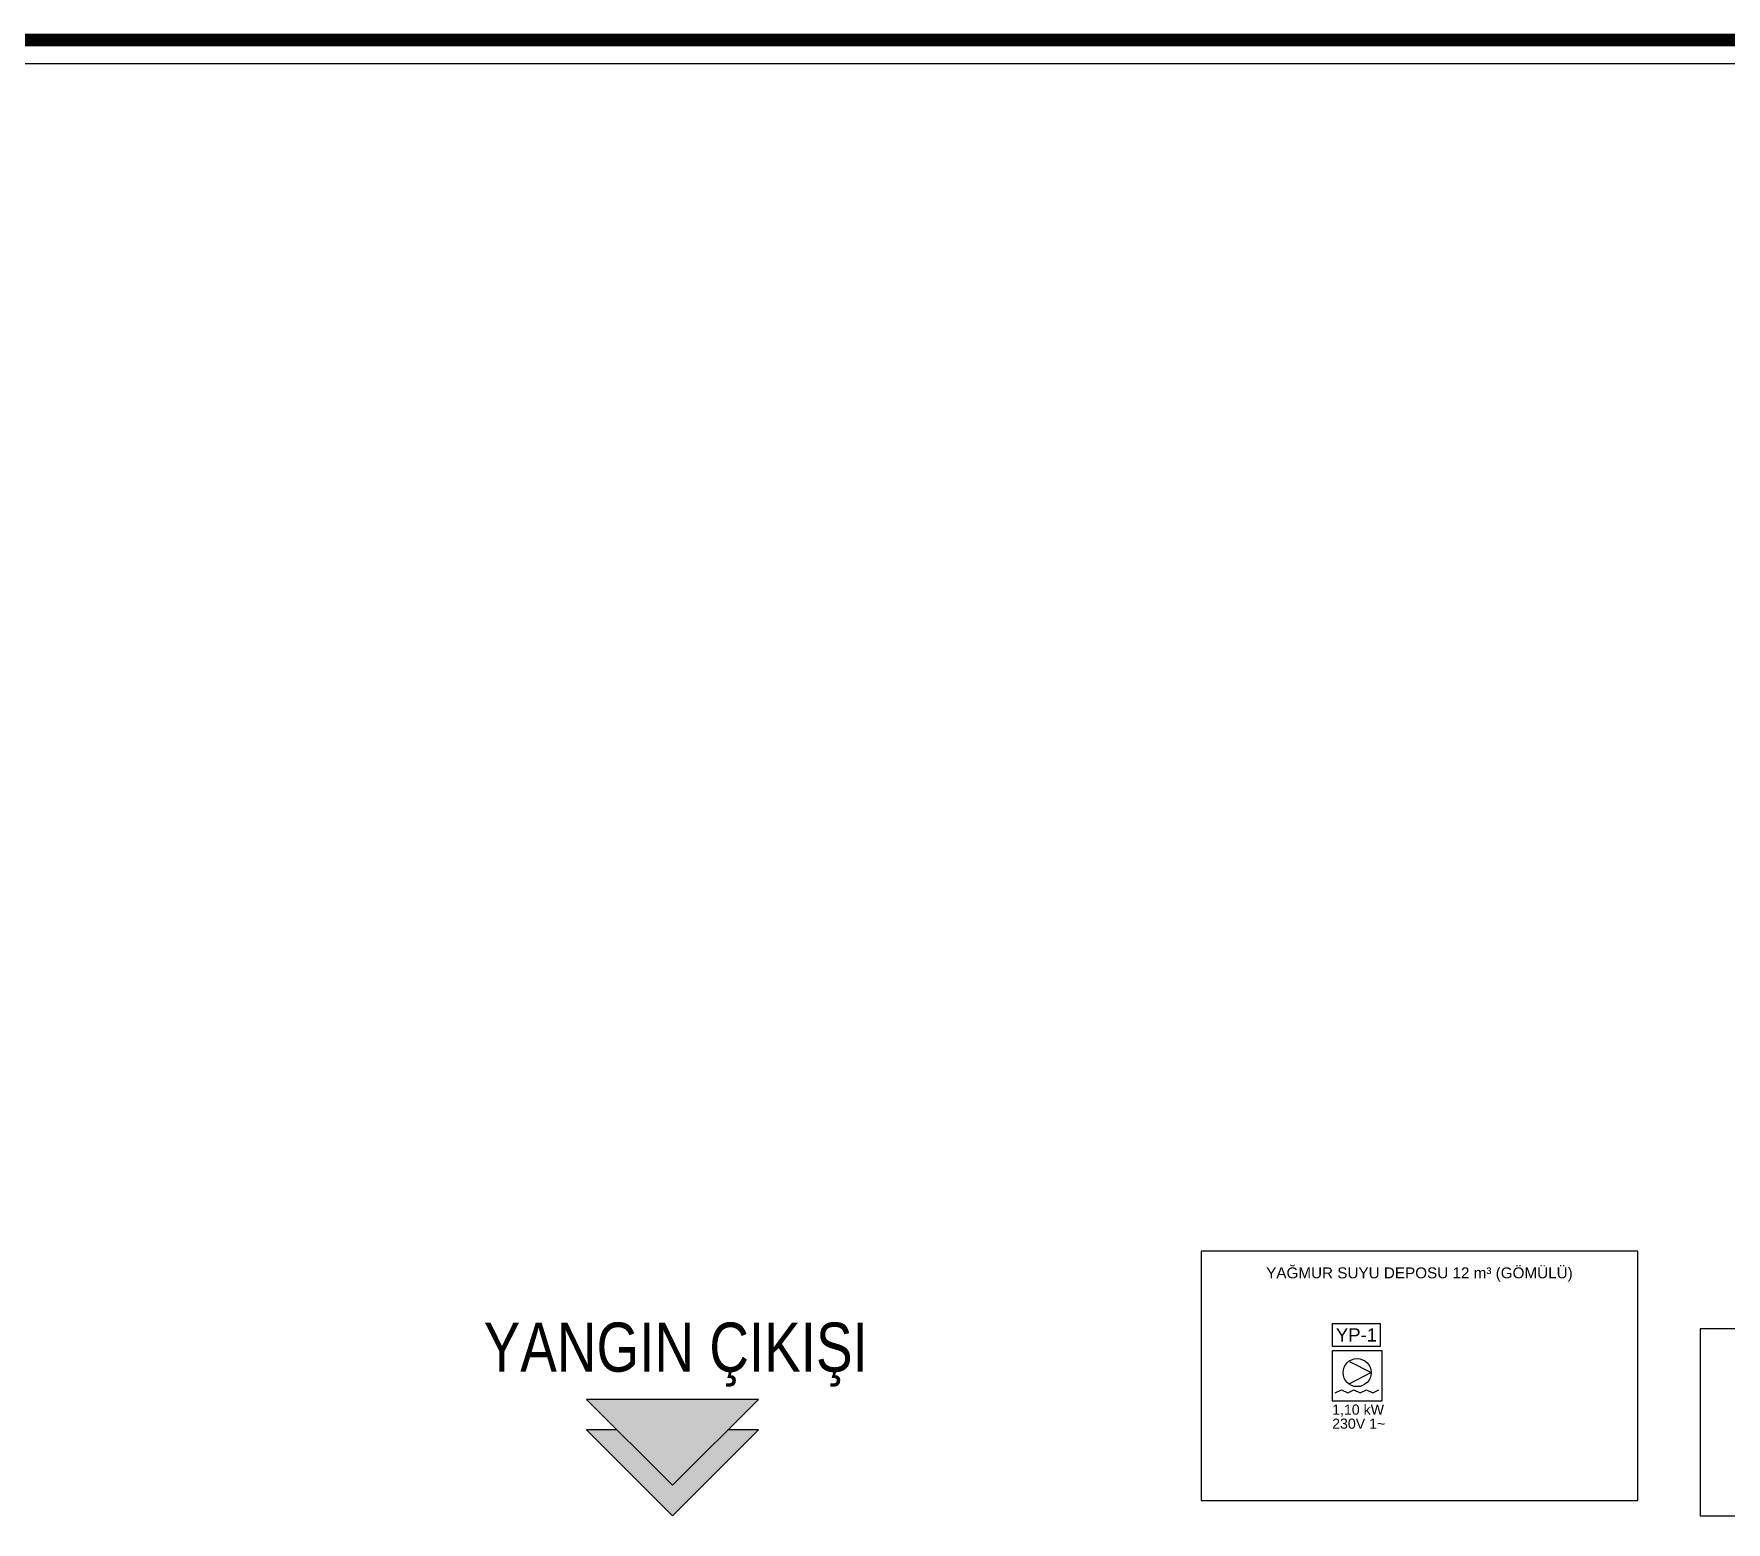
# Model space of a CAD drawing. Header units: inches. Extents: x 21 to 32698, y 13 to 3712.
# Drawn here: x 2851 to 3937, y 2756 to 3711 of the extents above; entities that cross this region are included whole.
import ezdxf
from ezdxf.enums import TextEntityAlignment as Align

# ---------------------------------------------------------------- set-up
doc = ezdxf.new("R2010")
doc.units = ezdxf.units.IN
doc.header["$MEASUREMENT"] = 0
for name, color, linetype in [('MEK-ELK-ETIKET', 7, 'Continuous'), ('MEK-ELK-GUC', 6, 'Continuous'), ('MEK-ELK-SIHHI', 140, 'Continuous')]:
    doc.layers.add(name, color=color, linetype=linetype)
for name, color, linetype, lineweight in [('Z_MİM_-KM-AREA-IDEN', 8, 'Continuous', 25), ('Z_MİM_-KM-Pafta', 8, 'Continuous', 25), ('Z_MİM_00', 8, 'Continuous', 25)]:
    doc.layers.add(name, color=color, linetype=linetype, lineweight=lineweight)
doc.styles.add('MEK_ELK', font='arial.ttf')
doc.styles.add('not', font='micross.ttf', dxfattribs={"width": 0.8})
doc.styles.add('STYLE1', font='arial.ttf', dxfattribs={"height": 1})

# ---------------------------------------------------------------- blocks, each defined once
blk = doc.blocks.new('*U4')
at = {"layer": 'Z_MİM_-KM-Pafta', "ltscale": 0.5, "const_width": 8}
blk.add_lwpolyline([(15, 3690), (5985, 3690), (5985, 0), (15, 0)], close=True, dxfattribs=at)
at = {"layer": 'Z_MİM_-KM-Pafta', "ltscale": 0.5}
blk.add_lwpolyline([(203.7, 3675), (5915, 3675, -0.414214), (5970, 3620), (5970, 70, -0.414214), (5915, 15), (85, 15, -0.414214), (30, 70), (30, 3499.6)], format="xyb", dxfattribs=at)
at = {"color": 7, "style": 'STYLE1'}
blk.add_attdef('00', (5783, 90.2), '', height=80.5, dxfattribs=at)
at = {"layer": 'Z_MİM_-KM-Pafta', "color": 7, "style": 'STYLE1'}
for tag, p, height in [('PAFTA_ADI', (5425.8, 251), 33), ('REVIZYON', (5505.9, 178.5), 12.9), ('OLCEK', (5505.9, 76), 12.9)]:
    blk.add_attdef(tag, p, '', height=height, dxfattribs=at)
blk = doc.blocks.new('A$C319C2769')
h = blk.add_hatch(color=256)
h.dxf.hatch_style = 1
h.paths.add_polyline_path([(70, 47.43), (0, 47.43), (35, 12.43)])
for p, q in [((0, 47.43), (35, 12.43)), ((0, 47.43), (70, 47.43)), ((35, 12.43), (70, 47.43)), ((0, 35), (35, 0)), ((0, 35), (12.43, 35)), ((35, 0), (70, 35)), ((57.57, 35), (70, 35))]:
    blk.add_line(p, q)
for points in [[(35, 0), (0, 35), (35, 12.43), (12.43, 35)], [(35, 0), (35, 12.43), (70, 35), (57.57, 35)]]:
    blk.add_solid(points)
blk = doc.blocks.new('MEK_DALGIC')
blk.add_lwpolyline([(-16, -16), (16, -16), (16, 16), (-16, 16)], close=True)
for points in [[(-4.95, 9.2), (9, 2), (-4.95, -5.2)], [(-14, -11), (-10, -9), (-6, -11), (-2, -9), (2, -11), (6, -9), (10, -11), (14, -9)]]:
    blk.add_lwpolyline(points)
blk.add_circle((0, 2), 9)

msp = doc.modelspace()

# ---------------------------------------------------------------- linework, layer by layer
at = {"layer": 'MEK-ELK-SIHHI', "linetype": 'CONTINUOUS'}
msp.add_lwpolyline([(3600, 2770), (3880, 2770), (3880, 2930), (3600, 2930)], close=True, dxfattribs=at)
at = {"layer": 'MEK-ELK-SIHHI'}
for points in [[(3684, 2869), (3715.1, 2869), (3715.1, 2883.4), (3684, 2883.4)], [(3920, 2760), (4060, 2760), (4060, 2880), (3920, 2880)]]:
    msp.add_lwpolyline(points, close=True, dxfattribs=at)

# ---------------------------------------------------------------- block references
msp.add_blockref('MEK_DALGIC', (3700, 2850), dxfattribs=at)
at = {"layer": 'Z_MİM_-KM-AREA-IDEN', "xscale": -1.575, "yscale": 1.575, "zscale": 1.574999999999999}
msp.add_blockref('A$C319C2769', (3315.9, 2760.1), dxfattribs=at)
at = {"layer": 'Z_MİM_00'}
msp.add_blockref('*U4', (2309.8, 17.1), dxfattribs=at)

# ---------------------------------------------------------------- texts
at = {"layer": 'MEK-ELK-ETIKET', "style": 'MEK_ELK'}
for s, height, p in [('YAĞMUR SUYU DEPOSU 12 m³ (GÖMÜLÜ)', 7, (3740, 2916)), ('YP-1', 8.5, (3699.6, 2876.2))]:
    msp.add_text(s, height=height, dxfattribs=at).set_placement(p, align=Align.MIDDLE_CENTER)
at = {"layer": 'MEK-ELK-GUC', "style": 'MEK_ELK'}
for s, p in [('1,10 kW', (3684, 2825)), ('230V 1~', (3684, 2816))]:
    msp.add_text(s, height=6.5, dxfattribs=at).set_placement(p)
at = {"layer": 'Z_MİM_-KM-AREA-IDEN', "color": 7, "insert": (3139.7, 2842.9), "char_height": 31.5, "width": 350.414, "attachment_point": 7, "style": 'not'}
msp.add_mtext('YANGIN ÇIKIŞI', dxfattribs=at)

doc.saveas('drawing.dxf')
